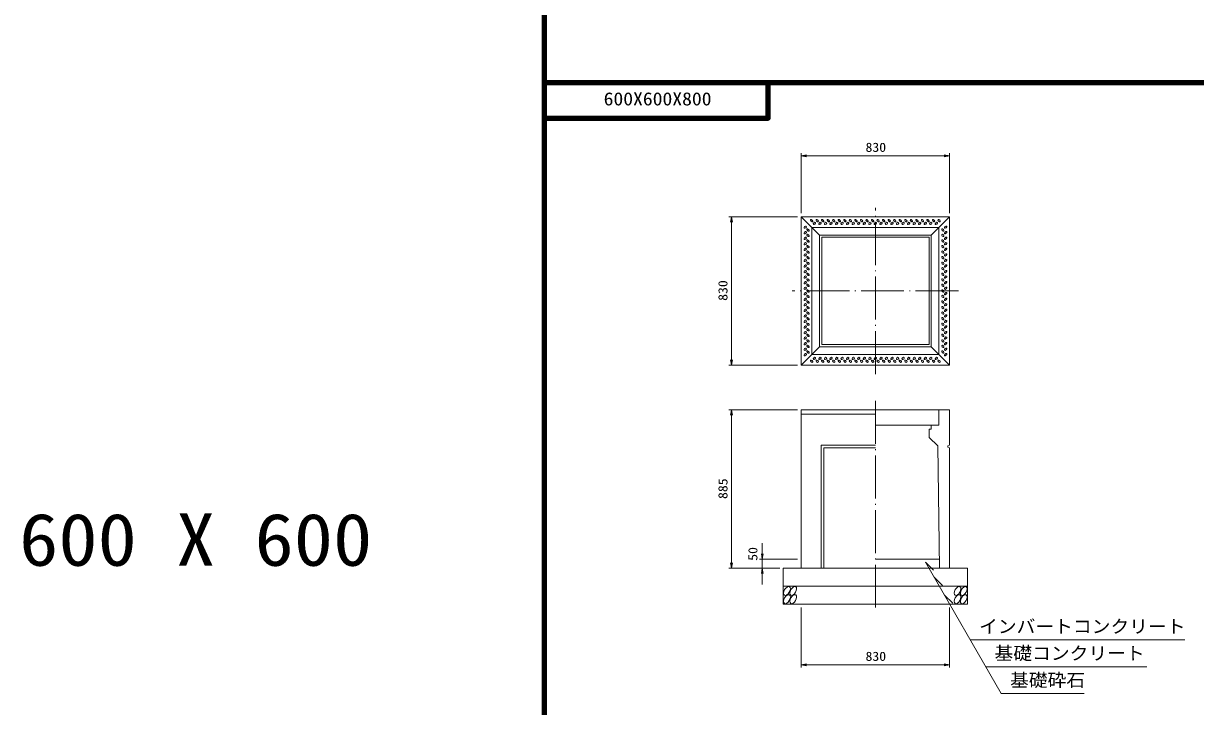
# Model space of a CAD drawing. Units: millimetres, scale not verified. Extents: x -8410 to 41710, y -74801 to 5940.
# Drawn here: x 5495 to 12051, y -46178 to -42360 of the extents above; entities that cross this region are included whole.
import ezdxf
from ezdxf.enums import TextEntityAlignment as Align

# ---------------------------------------------------------------- set-up
doc = ezdxf.new("R2010")
doc.units = ezdxf.units.MM
doc.header["$LTSCALE"] = 20
doc.linetypes.add('LONG_DASHED_DOTTED', pattern=[15.25, 12, -1.5, 0.25, -1.5])
for name, color, linetype, lineweight in [('0-0_グループ[0](0)-D-BMK(0)', 2, 'LONG_DASHED_DOTTED', 13), ('0-1_グループ[0](0)-D-STR(1)', 1, 'Continuous', 13), ('0-2_グループ[0](0)-D-STR-DIM(2)', 7, 'Continuous', 13), ('0-3_グループ[0](0)-D-STR-HTXT(3)', 7, 'Continuous', 13), ('0-5_グループ[0](0)-D-TTL(5)', 2, 'Continuous', 140)]:
    doc.layers.add(name, color=color, linetype=linetype, lineweight=lineweight)
doc.layers.add('0-4_グループ[0](0)-D-STR-TXT(4)', color=7, linetype='Continuous')
doc.layers.add('0-6_グループ[0](0)-D-TTL-TXT(6)', color=7, linetype='Continuous')
doc.styles.add('ＭＳ ゴシック', font='')
doc.styles.get('ＭＳ ゴシック').set_extended_font_data('MS Gothic')

msp = doc.modelspace()

# ---------------------------------------------------------------- linework, layer by layer
at = {"layer": '0-0_グループ[0](0)-D-BMK(0)'}
for p, q in [((10260, -44320), (10260, -43390)), ((10725, -43855), (9795, -43855)), ((10260, -44470), (10260, -45655))]:
    msp.add_line(p, q, dxfattribs=at)
at = {"layer": '0-1_グループ[0](0)-D-STR(1)'}
for p, q in [((9845, -43440), (10675, -43440)), ((9845, -44270), (9845, -43440)), ((9845, -43440), (9948, -43543)), ((10675, -43440), (10572, -43543)), ((10675, -43440), (10675, -44270)), ((9905, -43500), (10615, -43500)), ((9905, -44210), (9905, -43500)), ((10615, -43500), (10615, -44210)), ((9948, -43543), (10572, -43543)), ((9948, -44167), (9948, -43543)), ((9960, -43555), (10560, -43555)), ((9960, -44155), (9960, -43555)), ((10560, -43555), (10560, -44155)), ((10572, -43543), (10572, -44167)), ((9845, -44270), (9948, -44167)), ((10572, -44167), (9948, -44167)), ((10560, -44155), (9960, -44155)), ((10675, -44270), (10572, -44167)), ((10615, -44210), (9905, -44210)), ((10675, -44270), (9845, -44270)), ((10675, -44520), (9845, -44520)), ((9845, -44520), (9845, -45405)), ((10260, -44543.3), (9845, -44543.3)), ((10675, -44520), (10675, -44716.5)), ((10610, -44720), (10560, -44675)), ((9956.5, -44716.5), (9956.5, -45405)), ((9956.5, -44716.5), (10260, -44716.5)), ((9971.5, -44731.5), (9971.5, -45405)), ((9971.5, -44731.5), (10260, -44731.5)), ((10610, -44720), (10618, -45405)), ((10665, -44720), (10675, -44716.5)), ((10675, -44731.5), (10675, -45405)), ((10617.41, -45355), (10260, -45355)), ((10775, -45405), (9745, -45405)), ((9745, -45405), (9745, -45605)), ((10775, -45405), (10775, -45605)), ((10775, -45505), (9745, -45505)), ((10775, -45605), (9745, -45605))]:
    msp.add_line(p, q, dxfattribs=at)
for points in [[(10615, -44520), (10615, -44605), (10260, -44605)], [(10572, -44605), (10572, -44627), (10560, -44627), (10560, -44675)], [(10675, -44731.5), (10665, -44728), (10665, -44720)]]:
    msp.add_lwpolyline(points, dxfattribs=at)
for centre, major_axis, ratio in [((9903.5, -43462.25), (-6.01, 6.01), 0.529412), ((9934.5, -43462.25), (-6.01, 6.01), 0.529412), ((9965.5, -43462.25), (-6.01, 6.01), 0.529412), ((9996.5, -43462.25), (-6.01, 6.01), 0.529412), ((10027.5, -43462.25), (-6.01, 6.01), 0.529412), ((10058.5, -43462.25), (-6.01, 6.01), 0.529412), ((10089.5, -43462.25), (-6.01, 6.01), 0.529412), ((10120.5, -43462.25), (-6.01, 6.01), 0.529412), ((10151.5, -43462.25), (-6.01, 6.01), 0.529412), ((10182.5, -43462.25), (-6.01, 6.01), 0.529412), ((10213.5, -43462.25), (-6.01, 6.01), 0.529412), ((10244.5, -43462.25), (-6.01, 6.01), 0.529412), ((10275.5, -43462.25), (-6.01, 6.01), 0.529412), ((10306.5, -43462.25), (-6.01, 6.01), 0.529412), ((10337.5, -43462.25), (-6.01, 6.01), 0.529412), ((10368.5, -43462.25), (-6.01, 6.01), 0.529412), ((10399.5, -43462.25), (-6.01, 6.01), 0.529412), ((10430.5, -43462.25), (-6.01, 6.01), 0.529412), ((10461.5, -43462.25), (-6.01, 6.01), 0.529412), ((10492.5, -43462.25), (-6.01, 6.01), 0.529412), ((10523.5, -43462.25), (-6.01, 6.01), 0.529412), ((10554.5, -43462.25), (-6.01, 6.01), 0.529412), ((10585.5, -43462.25), (-6.01, 6.01), 0.529412), ((10616.5, -43462.25), (-6.01, 6.01), 0.529412), ((9867.25, -43498.5), (-6.01, -6.01), 0.529412), ((9867.25, -43529.5), (-6.01, -6.01), 0.529412), ((9882.75, -43514), (-6.01, 6.01), 0.529412), ((9919, -43477.75), (6.01, 6.01), 0.529412), ((9950, -43477.75), (6.01, 6.01), 0.529412), ((9981, -43477.75), (6.01, 6.01), 0.529412), ((10012, -43477.75), (6.01, 6.01), 0.529412), ((10043, -43477.75), (6.01, 6.01), 0.529412), ((10074, -43477.75), (6.01, 6.01), 0.529412), ((10105, -43477.75), (6.01, 6.01), 0.529412), ((10136, -43477.75), (6.01, 6.01), 0.529412), ((10167, -43477.75), (6.01, 6.01), 0.529412), ((10198, -43477.75), (6.01, 6.01), 0.529412), ((10229, -43477.75), (6.01, 6.01), 0.529412), ((10260, -43477.75), (6.01, 6.01), 0.529412), ((10291, -43477.75), (6.01, 6.01), 0.529412), ((10322, -43477.75), (6.01, 6.01), 0.529412), ((10353, -43477.75), (6.01, 6.01), 0.529412), ((10384, -43477.75), (6.01, 6.01), 0.529412), ((10415, -43477.75), (6.01, 6.01), 0.529412), ((10446, -43477.75), (6.01, 6.01), 0.529412), ((10477, -43477.75), (6.01, 6.01), 0.529412), ((10508, -43477.75), (6.01, 6.01), 0.529412), ((10539, -43477.75), (6.01, 6.01), 0.529412), ((10570, -43477.75), (6.01, 6.01), 0.529412), ((10601, -43477.75), (6.01, 6.01), 0.529412), ((10637.25, -43514), (6.01, -6.01), 0.529412), ((10652.75, -43498.5), (6.01, 6.01), 0.529412), ((10652.75, -43529.5), (6.01, 6.01), 0.529412), ((9867.25, -43560.5), (-6.01, -6.01), 0.529412), ((9867.25, -43591.5), (-6.01, -6.01), 0.529412), ((9882.75, -43545), (-6.01, 6.01), 0.529412), ((9882.75, -43576), (-6.01, 6.01), 0.529412), ((10637.25, -43545), (6.01, -6.01), 0.529412), ((10637.25, -43576), (6.01, -6.01), 0.529412), ((10652.75, -43560.5), (6.01, 6.01), 0.529412), ((10652.75, -43591.5), (6.01, 6.01), 0.529412), ((9867.25, -43622.5), (-6.01, -6.01), 0.529412), ((9867.25, -43653.5), (-6.01, -6.01), 0.529412), ((9882.75, -43607), (-6.01, 6.01), 0.529412), ((9882.75, -43638), (-6.01, 6.01), 0.529412), ((9882.75, -43669), (-6.01, 6.01), 0.529412), ((10637.25, -43607), (6.01, -6.01), 0.529412), ((10637.25, -43638), (6.01, -6.01), 0.529412), ((10637.25, -43669), (6.01, -6.01), 0.529412), ((10652.75, -43622.5), (6.01, 6.01), 0.529412), ((10652.75, -43653.5), (6.01, 6.01), 0.529412), ((9867.25, -43684.5), (-6.01, -6.01), 0.529412), ((9867.25, -43715.5), (-6.01, -6.01), 0.529412), ((9882.75, -43700), (-6.01, 6.01), 0.529412), ((9882.75, -43731), (-6.01, 6.01), 0.529412), ((10637.25, -43700), (6.01, -6.01), 0.529412), ((10637.25, -43731), (6.01, -6.01), 0.529412), ((10652.75, -43684.5), (6.01, 6.01), 0.529412), ((10652.75, -43715.5), (6.01, 6.01), 0.529412), ((9867.25, -43746.5), (-6.01, -6.01), 0.529412), ((9867.25, -43777.5), (-6.01, -6.01), 0.529412), ((9882.75, -43762), (-6.01, 6.01), 0.529412), ((9882.75, -43793), (-6.01, 6.01), 0.529412), ((10637.25, -43762), (6.01, -6.01), 0.529412), ((10637.25, -43793), (6.01, -6.01), 0.529412), ((10652.75, -43746.5), (6.01, 6.01), 0.529412), ((10652.75, -43777.5), (6.01, 6.01), 0.529412), ((9867.25, -43808.5), (-6.01, -6.01), 0.529412), ((9867.25, -43839.5), (-6.01, -6.01), 0.529412), ((9882.75, -43824), (-6.01, 6.01), 0.529412), ((9882.75, -43855), (-6.01, 6.01), 0.529412), ((10637.25, -43824), (6.01, -6.01), 0.529412), ((10637.25, -43855), (6.01, -6.01), 0.529412), ((10652.75, -43808.5), (6.01, 6.01), 0.529412), ((10652.75, -43839.5), (6.01, 6.01), 0.529412), ((9867.25, -43870.5), (-6.01, -6.01), 0.529412), ((9867.25, -43901.5), (-6.01, -6.01), 0.529412), ((9867.25, -43932.5), (-6.01, -6.01), 0.529412), ((9882.75, -43886), (-6.01, 6.01), 0.529412), ((9882.75, -43917), (-6.01, 6.01), 0.529412), ((10637.25, -43886), (6.01, -6.01), 0.529412), ((10637.25, -43917), (6.01, -6.01), 0.529412), ((10652.75, -43870.5), (6.01, 6.01), 0.529412), ((10652.75, -43901.5), (6.01, 6.01), 0.529412), ((10652.75, -43932.5), (6.01, 6.01), 0.529412), ((9867.25, -43963.5), (-6.01, -6.01), 0.529412), ((9867.25, -43994.5), (-6.01, -6.01), 0.529412), ((9882.75, -43948), (-6.01, 6.01), 0.529412), ((9882.75, -43979), (-6.01, 6.01), 0.529412), ((10637.25, -43948), (6.01, -6.01), 0.529412), ((10637.25, -43979), (6.01, -6.01), 0.529412), ((10652.75, -43963.5), (6.01, 6.01), 0.529412), ((10652.75, -43994.5), (6.01, 6.01), 0.529412), ((9867.25, -44025.5), (-6.01, -6.01), 0.529412), ((9867.25, -44056.5), (-6.01, -6.01), 0.529412), ((9882.75, -44010), (-6.01, 6.01), 0.529412), ((9882.75, -44041), (-6.01, 6.01), 0.529412), ((10637.25, -44010), (6.01, -6.01), 0.529412), ((10637.25, -44041), (6.01, -6.01), 0.529412), ((10652.75, -44025.5), (6.01, 6.01), 0.529412), ((10652.75, -44056.5), (6.01, 6.01), 0.529412), ((9867.25, -44087.5), (-6.01, -6.01), 0.529412), ((9867.25, -44118.5), (-6.01, -6.01), 0.529412), ((9882.75, -44072), (-6.01, 6.01), 0.529412), ((9882.75, -44103), (-6.01, 6.01), 0.529412), ((10637.25, -44072), (6.01, -6.01), 0.529412), ((10637.25, -44103), (6.01, -6.01), 0.529412), ((10652.75, -44087.5), (6.01, 6.01), 0.529412), ((10652.75, -44118.5), (6.01, 6.01), 0.529412), ((9867.25, -44149.5), (-6.01, -6.01), 0.529412), ((9867.25, -44180.5), (-6.01, -6.01), 0.529412), ((9882.75, -44134), (-6.01, 6.01), 0.529412), ((9882.75, -44165), (-6.01, 6.01), 0.529412), ((9882.75, -44196), (-6.01, 6.01), 0.529412), ((10637.25, -44134), (6.01, -6.01), 0.529412), ((10637.25, -44165), (6.01, -6.01), 0.529412), ((10637.25, -44196), (6.01, -6.01), 0.529412), ((10652.75, -44149.5), (6.01, 6.01), 0.529412), ((10652.75, -44180.5), (6.01, 6.01), 0.529412), ((9867.25, -44211.5), (-6.01, -6.01), 0.529412), ((9903.5, -44247.75), (6.01, -6.01), 0.529412), ((9919, -44232.25), (-6.01, -6.01), 0.529412), ((9934.5, -44247.75), (6.01, -6.01), 0.529412), ((9950, -44232.25), (-6.01, -6.01), 0.529412), ((9965.5, -44247.75), (6.01, -6.01), 0.529412), ((9981, -44232.25), (-6.01, -6.01), 0.529412), ((9996.5, -44247.75), (6.01, -6.01), 0.529412), ((10012, -44232.25), (-6.01, -6.01), 0.529412), ((10027.5, -44247.75), (6.01, -6.01), 0.529412), ((10043, -44232.25), (-6.01, -6.01), 0.529412), ((10058.5, -44247.75), (6.01, -6.01), 0.529412), ((10074, -44232.25), (-6.01, -6.01), 0.529412), ((10089.5, -44247.75), (6.01, -6.01), 0.529412), ((10105, -44232.25), (-6.01, -6.01), 0.529412), ((10120.5, -44247.75), (6.01, -6.01), 0.529412), ((10136, -44232.25), (-6.01, -6.01), 0.529412), ((10151.5, -44247.75), (6.01, -6.01), 0.529412), ((10167, -44232.25), (-6.01, -6.01), 0.529412), ((10182.5, -44247.75), (6.01, -6.01), 0.529412), ((10198, -44232.25), (-6.01, -6.01), 0.529412), ((10213.5, -44247.75), (6.01, -6.01), 0.529412), ((10229, -44232.25), (-6.01, -6.01), 0.529412), ((10244.5, -44247.75), (6.01, -6.01), 0.529412), ((10260, -44232.25), (-6.01, -6.01), 0.529412), ((10275.5, -44247.75), (6.01, -6.01), 0.529412), ((10291, -44232.25), (-6.01, -6.01), 0.529412), ((10306.5, -44247.75), (6.01, -6.01), 0.529412), ((10322, -44232.25), (-6.01, -6.01), 0.529412), ((10337.5, -44247.75), (6.01, -6.01), 0.529412), ((10353, -44232.25), (-6.01, -6.01), 0.529412), ((10368.5, -44247.75), (6.01, -6.01), 0.529412), ((10384, -44232.25), (-6.01, -6.01), 0.529412), ((10399.5, -44247.75), (6.01, -6.01), 0.529412), ((10415, -44232.25), (-6.01, -6.01), 0.529412), ((10430.5, -44247.75), (6.01, -6.01), 0.529412), ((10446, -44232.25), (-6.01, -6.01), 0.529412), ((10461.5, -44247.75), (6.01, -6.01), 0.529412), ((10477, -44232.25), (-6.01, -6.01), 0.529412), ((10492.5, -44247.75), (6.01, -6.01), 0.529412), ((10508, -44232.25), (-6.01, -6.01), 0.529412), ((10523.5, -44247.75), (6.01, -6.01), 0.529412), ((10539, -44232.25), (-6.01, -6.01), 0.529412), ((10554.5, -44247.75), (6.01, -6.01), 0.529412), ((10570, -44232.25), (-6.01, -6.01), 0.529412), ((10585.5, -44247.75), (6.01, -6.01), 0.529412), ((10601, -44232.25), (-6.01, -6.01), 0.529412), ((10616.5, -44247.75), (6.01, -6.01), 0.529412), ((10652.75, -44211.5), (6.01, 6.01), 0.529412), ((9765.43, -45532), (-13.75, -23.82), 0.545455), ((9765.43, -45578), (-13.75, -23.82), 0.545455), ((9800.43, -45532), (-13.75, -23.82), 0.545455), ((9800.43, -45578), (-13.75, -23.82), 0.545455), ((10719.43, -45532), (-13.75, -23.82), 0.545455), ((10719.43, -45578), (-13.75, -23.82), 0.545455), ((10754.43, -45532), (-13.75, -23.82), 0.545455), ((10754.43, -45578), (-13.75, -23.82), 0.545455)]:
    msp.add_ellipse(centre, major_axis=major_axis, ratio=ratio, dxfattribs=at)
at = {"layer": '0-2_グループ[0](0)-D-STR-DIM(2)'}
for p, q in [((9845, -43420), (9845, -43085)), ((9845, -43100), (10675, -43100)), ((10675, -43420), (10675, -43085)), ((9825, -43440), (9440, -43440)), ((9455, -44270), (9455, -43440)), ((9825, -44270), (9440, -44270)), ((9825, -44520), (9440, -44520)), ((9455, -45405), (9455, -44520)), ((9627.48, -45495), (9627.48, -45265)), ((9627.48, -45355), (9627.48, -45265)), ((9825, -45355), (9612.48, -45355)), ((9725, -45405), (9440, -45405)), ((9725, -45405), (9612.48, -45405)), ((9627.48, -45495), (9627.48, -45405)), ((9845, -45625), (9845, -45960)), ((10675, -45625), (10675, -45960)), ((9845, -45945), (10675, -45945))]:
    msp.add_line(p, q, dxfattribs=at)
for points in [[(9875, -43095), (9845, -43100), (9875, -43105)], [(10645, -43105), (10675, -43100), (10645, -43095)], [(9460, -43470), (9455, -43440), (9450, -43470)], [(9450, -44240), (9455, -44270), (9460, -44240)], [(9460, -44550), (9455, -44520), (9450, -44550)], [(9622.48, -45325), (9627.48, -45355), (9632.48, -45325)], [(9450, -45375), (9455, -45405), (9460, -45375)], [(9632.48, -45435), (9627.48, -45405), (9622.48, -45435)], [(9875, -45940), (9845, -45945), (9875, -45950)], [(10645, -45950), (10675, -45945), (10645, -45940)]]:
    msp.add_lwpolyline(points, dxfattribs=at)
at = {"layer": '0-3_グループ[0](0)-D-STR-HTXT(3)'}
for p, q in [((10540, -45370), (10964.35, -46105)), ((10540, -45370), (10585.75, -45415.75)), ((10589.07, -45455), (10634.83, -45500.75)), ((10646.81, -45555), (10692.56, -45600.75)), ((10791.15, -45805), (11991.75, -45805)), ((10877.75, -45955), (11779.21, -45955)), ((10964.35, -46105), (11428.55, -46105))]:
    msp.add_line(p, q, dxfattribs=at)
at = {"layer": '0-5_グループ[0](0)-D-TTL(5)'}
for p, q in [((8410, -42690), (8410, -26940)), ((8410, -47940), (8410, -32190)), ((8410, -53190), (8410, -37440)), ((8410, -42690), (34310, -42690)), ((8410, -42690), (34310, -42690)), ((8410, -42690), (34310, -42690)), ((8410, -58440), (8410, -42690)), ((8410, -42690), (34310, -42690)), ((9660, -42890), (9660, -42690)), ((8410, -42890), (9660, -42890))]:
    msp.add_line(p, q, dxfattribs=at)
msp.add_lwpolyline([(8410, -42890), (9660, -42890), (9660, -42690)], dxfattribs=at)
msp.add_lwpolyline([(8410, -42890), (9660, -42890), (9660, -42690)], dxfattribs=at)
msp.add_lwpolyline([(8410, -42890), (9660, -42890), (9660, -42690)], dxfattribs=at)

# ---------------------------------------------------------------- texts
at = {"layer": '0-2_グループ[0](0)-D-STR-DIM(2)', "style": 'ＭＳ ゴシック', "width": 1.1}
for p in [(10204.7, -43093), (10204.7, -45938)]:
    msp.add_text('830', height=51.32, dxfattribs=at).set_placement(p, align=Align.BOTTOM_LEFT)
for s, p in [('830', (9448, -43910.3)), ('885', (9448, -45017.8)), ('50', (9615.47, -45363.3))]:
    msp.add_text(s, height=51.32, rotation=90, dxfattribs=at).set_placement(p, align=Align.BOTTOM_LEFT)
at = {"layer": '0-4_グループ[0](0)-D-STR-TXT(4)', "style": 'ＭＳ ゴシック', "width": 1.05}
for s, p in [('インバートコンクリート', (10839.85, -45788.68)), ('基礎コンクリート', (10926.45, -45938.68)), ('基礎砕石', (11013.06, -46088.68))]:
    msp.add_text(s, height=73.31, dxfattribs=at).set_placement(p, align=Align.BOTTOM_LEFT)
at = {"layer": '0-6_グループ[0](0)-D-TTL-TXT(6)', "style": 'ＭＳ ゴシック', "width": 1.1}
for s, height, p in [('600X600X800', 73.31, (8740, -42840)), (' 600 X 600', 293.3, (5251, -45479.18))]:
    msp.add_text(s, height=height, dxfattribs=at).set_placement(p, align=Align.BOTTOM_LEFT)

doc.saveas('drawing.dxf')
